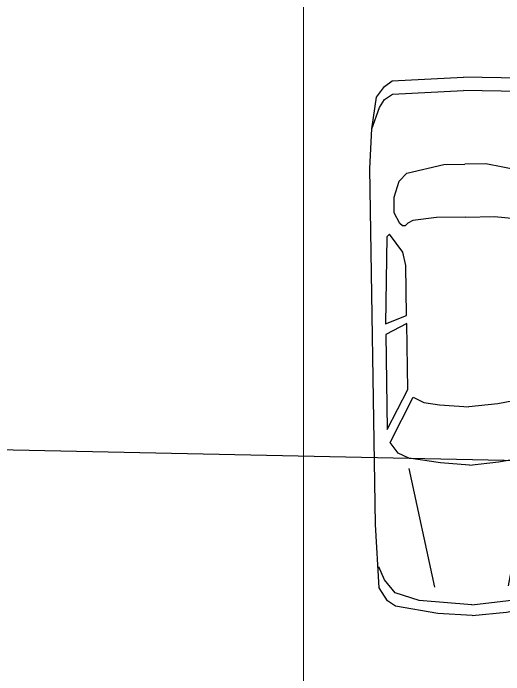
# Model space of a CAD drawing. Header units: centimetres. Extents: x 63871 to 181827, y -95930 to 42199.
# Drawn here: x 174275 to 174663, y 17512 to 18035 of the extents above; entities that cross this region are included whole.
import ezdxf

# ---------------------------------------------------------------- set-up
doc = ezdxf.new("R2010")
doc.units = ezdxf.units.CM
for name, color, linetype, lineweight in [('ARA SINIRLAR', 225, 'Continuous', 15), ('OLUK', 222, 'Continuous', 15), ('ÇEKME MESAFESİ', 5, 'Continuous', 25)]:
    doc.layers.add(name, color=color, linetype=linetype, lineweight=lineweight)
doc.layers.add('furn', color=7, linetype='Continuous')

# ---------------------------------------------------------------- blocks, each defined once
blk = doc.blocks.new('02PCAR03')
at = {"color": 0, "linetype": 'ByBlock'}
for p, q in [((-170, 36), (-185, 35)), ((-35, 36), (-170, 36)), ((-11, 35), (-35, 36)), ((-197, 33), (-201, 30)), ((-185, 35), (-197, 33)), ((-185, 35), (-193, 32)), ((-14, 33), (-19, 35)), ((-9, 29), (-14, 33)), ((-6, 32), (-11, 35)), ((-193, 32), (-196, 30)), ((-144, 30), (-111, 31)), ((-111, 31), (-114, 23)), ((-111, 23), (-107, 31)), ((-107, 31), (-71, 31)), ((-71, 31), (-86, 23)), ((-4, 29), (-6, 32)), ((-201, 30), (-203, 27)), ((-196, 30), (-198, 27)), ((-145, 29), (-144, 30)), ((-138, 24), (-145, 29)), ((-66, 30), (-83, 21)), ((-62, 27), (-66, 30)), ((-6, 20), (-9, 29)), ((-1, 13), (-4, 29)), ((-203, 27), (-204, 0)), ((-198, 27), (-199, 0)), ((-159, 27), (-165, 25)), ((-153, 27), (-159, 27)), ((-149, 25), (-153, 27)), ((-60, 23), (-62, 27)), ((-165, 25), (-168, 22)), ((-148, 24), (-149, 25)), ((-149, 22), (-148, 23)), ((-148, 23), (-148, 24)), ((-133, 23), (-138, 24)), ((-114, 23), (-133, 23)), ((-86, 23), (-111, 23)), ((-58, 11), (-60, 23)), ((-11, 14), (-56, 23)), ((-168, 22), (-171, 8)), ((-150, 20), (-149, 22)), ((-83, 21), (-81, 17)), ((-151, 11), (-150, 20)), ((-4, 0), (-6, 20)), ((-81, 17), (-80, 11)), ((0, 0), (-1, 13)), ((-151, 0), (-151, 11)), ((-80, 11), (-79, 0)), ((-57, 0), (-58, 11)), ((-171, 8), (-171, 0)), ((-203, -27), (-204, 0)), ((-198, -27), (-199, 0)), ((-171, -8), (-171, 0)), ((-151, 0), (-151, -11)), ((-80, -11), (-79, 0)), ((-57, 0), (-58, -11)), ((-4, 0), (-6, -20)), ((0, 0), (-1, -13)), ((-168, -22), (-171, -8)), ((-151, -11), (-150, -20)), ((-81, -17), (-80, -11)), ((-58, -11), (-60, -23)), ((-11, -14), (-56, -23)), ((-1, -13), (-4, -29)), ((-83, -21), (-81, -17)), ((-150, -20), (-149, -22)), ((-6, -20), (-9, -29)), ((-165, -25), (-168, -22)), ((-149, -22), (-148, -23)), ((-66, -30), (-83, -21)), ((-159, -27), (-165, -25)), ((-149, -25), (-153, -27)), ((-148, -24), (-149, -25)), ((-148, -23), (-148, -24)), ((-138, -24), (-145, -29)), ((-133, -23), (-138, -24)), ((-114, -23), (-133, -23)), ((-111, -31), (-114, -23)), ((-86, -23), (-111, -23)), ((-111, -23), (-107, -31)), ((-71, -31), (-86, -23)), ((-60, -23), (-62, -27)), ((-201, -30), (-203, -27)), ((-196, -30), (-198, -27)), ((-153, -27), (-159, -27)), ((-62, -27), (-66, -30)), ((-197, -33), (-201, -30)), ((-193, -32), (-196, -30)), ((-145, -29), (-144, -30)), ((-144, -30), (-111, -31)), ((-9, -29), (-14, -33)), ((-4, -29), (-6, -32)), ((-185, -35), (-193, -32)), ((-107, -31), (-71, -31)), ((-6, -32), (-11, -35)), ((-185, -35), (-197, -33)), ((-170, -36), (-185, -35)), ((-11, -35), (-35, -36)), ((-14, -33), (-19, -35)), ((-35, -36), (-170, -36))]:
    blk.add_line(p, q, dxfattribs=at)
blk = doc.blocks.new('VAZİYET PLANI')
at = {"layer": 'ARA SINIRLAR'}
blk.add_line((-3447.58, 3936.61), (-3447.58, 2274.63), dxfattribs=at)
at = {"layer": 'ÇEKME MESAFESİ'}
blk.add_lwpolyline([(-10235.94, 8787.8), (-10982.6, 6772.09), (-10431.04, 2961.31), (-10363.5, 2901.47), (-6329.01, 2815.66), (-5233.37, 2792.49), (-389.12, 2690.07), (-136.37, 2684.73), (-120.42, 2699.61), (-5.55, 5331.81), (308.62, 12485.41)], dxfattribs=at)
at = {"layer": 'furn', "linetype": 'Continuous', "xscale": 2.086125961570064, "yscale": 2.086125961570064, "zscale": 2.086125961570064, "rotation": 270.9296038315418}
blk.add_blockref('02PCAR03', (-3314.18, 2628.65), dxfattribs=at)

msp = doc.modelspace()

# ---------------------------------------------------------------- block references
at = {"layer": 'OLUK'}
msp.add_blockref('VAZİYET PLANI', (177951.86, 14930.11), dxfattribs=at)

doc.saveas('drawing.dxf')
